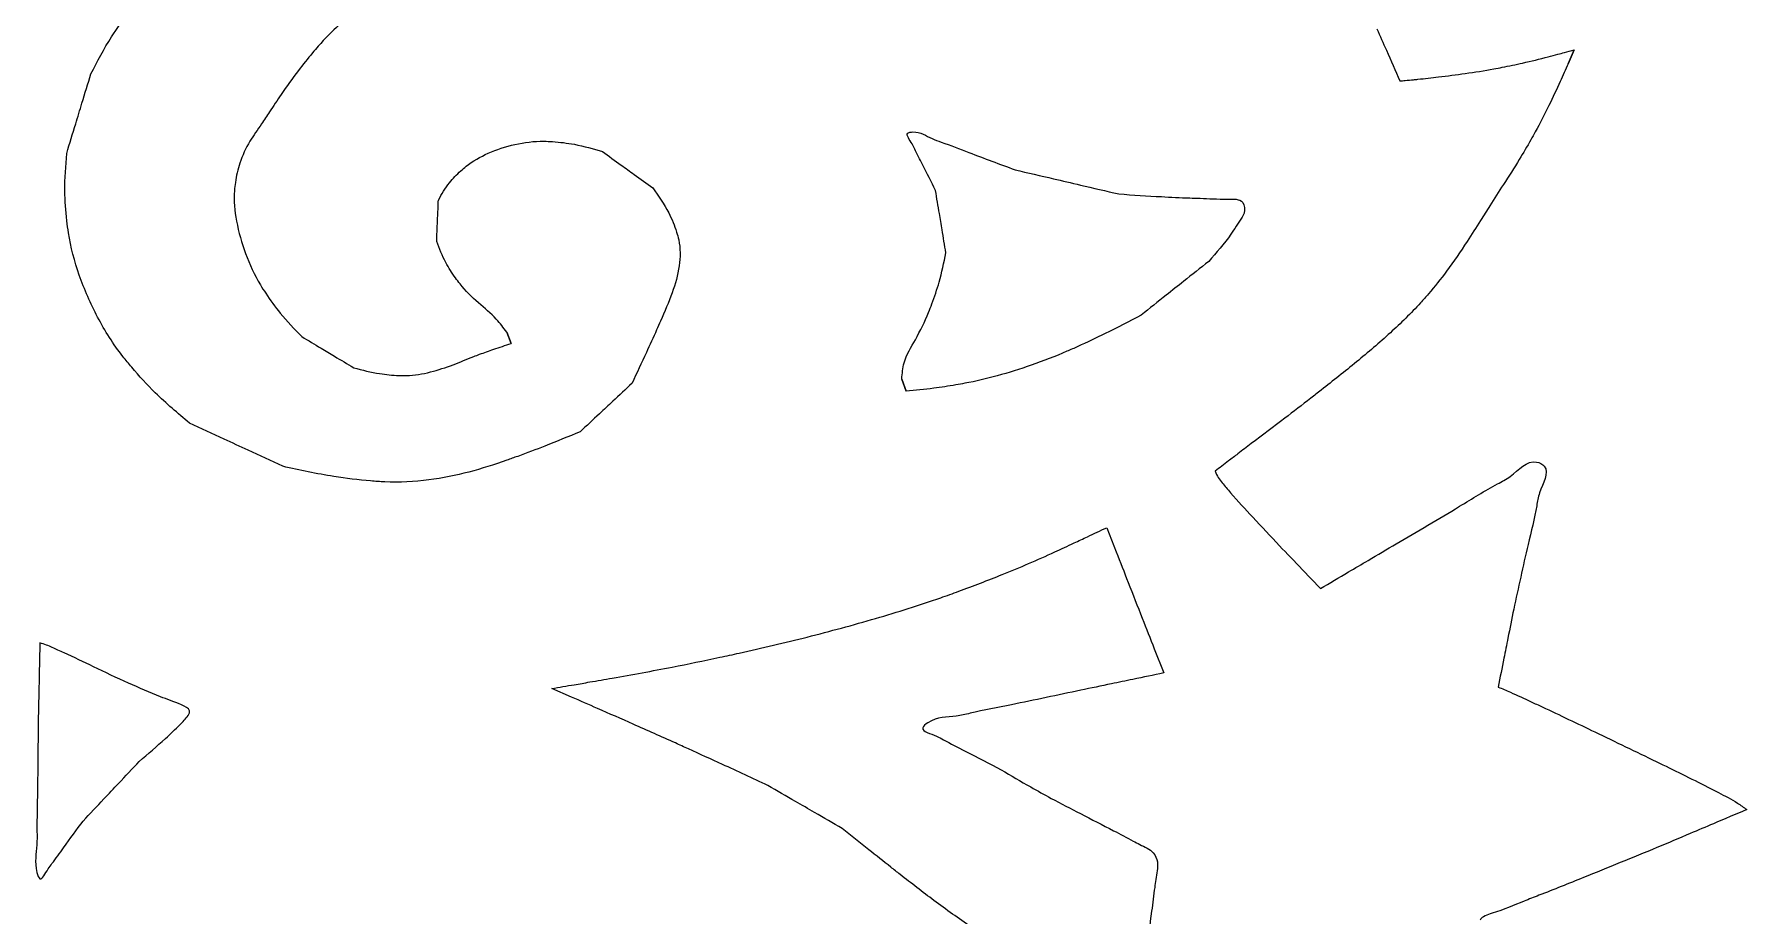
# Model space of a CAD drawing. Extents: x 0 to 339, y 0 to 248.
# Drawn here: x 107.2 to 157.2, y 151.5 to 177.2 of the extents above; entities that cross this region are included whole.
import ezdxf

# ---------------------------------------------------------------- set-up
doc = ezdxf.new("R2010")
doc.units = 0
doc.layers.add('layer_1', color=7, linetype='CONTINUOUS')

msp = doc.modelspace()

# ---------------------------------------------------------------- linework, layer by layer
at = {"layer": 'layer_1', "color": 1}
for p, q in [((152.152264, 176.770856), (151.975568, 176.367338)), ((151.975568, 176.367338), (152.152264, 176.770856)), ((152.152264, 176.770856), (152.152264, 176.770856)), ((121.092512, 168.193184), (120.96606, 168.52133)), ((120.96606, 168.52133), (121.092512, 168.193184)), ((121.092512, 168.193184), (121.092512, 168.193184)), ((132.636638, 166.804319), (132.510185, 167.157912)), ((132.510185, 167.157912), (132.636638, 166.804319)), ((132.636638, 166.804319), (132.636638, 166.804319)), ((138.495444, 162.814037), (138.773087, 162.106851)), ((144.208555, 161.590232), (144.738271, 161.035461)), ((144.738271, 161.035461), (144.208555, 161.590232)), ((144.208555, 161.590232), (144.208555, 161.590232)), ((139.88431, 159.278618), (140.162276, 158.571496)), ((122.863441, 157.864374), (122.282708, 158.116897)), ((110.850604, 157.871202), (110.850604, 157.871202)), ((110.850604, 157.871202), (110.850604, 157.871202)), ((110.850604, 157.871202), (110.850604, 157.871202))]:
    msp.add_line(p, q, dxfattribs=at)
for points in [[(109.419729, 177.148085), (109.582337, 177.400794), (109.762551, 177.642675), (109.952876, 177.875815)], [(108.819227, 176.07241), (109.00845, 176.437699), (109.197673, 176.802988), (109.419729, 177.148085)], [(116.075453, 177.500722), (115.85689, 177.308142), (115.652725, 177.099429), (115.460783, 176.880543)], [(146.391419, 177.387326), (146.48294, 177.1781), (146.574473, 176.968879), (146.666019, 176.759664)], [(115.291531, 176.682248), (115.151162, 176.514274), (115.013931, 176.343615), (114.880996, 176.169676)], [(115.460783, 176.880543), (115.403474, 176.81519), (115.347255, 176.74893), (115.291531, 176.682248)], [(146.666019, 176.759664), (146.796807, 176.460771), (146.927621, 176.161888), (147.058435, 175.863006)], [(151.395667, 176.569095), (151.489143, 176.593615), (151.582434, 176.618827), (151.675782, 176.64382)], [(151.675782, 176.64382), (151.74115, 176.661321), (151.806546, 176.678715), (151.871937, 176.696128)], [(151.871937, 176.696128), (151.965386, 176.721012), (152.058825, 176.745934), (152.152264, 176.770856)], [(114.880996, 176.169676), (114.705601, 175.940179), (114.537685, 175.704972), (114.375007, 175.466294)], [(148.968181, 176.081557), (149.248498, 176.121246), (149.52833, 176.1647), (149.806721, 176.216017)], [(149.806721, 176.216017), (149.888104, 176.231018), (149.969364, 176.246692), (150.050553, 176.262721)], [(150.050553, 176.262721), (150.250011, 176.302099), (150.449046, 176.343623), (150.647484, 176.387887)], [(150.647484, 176.387887), (150.897946, 176.443755), (151.147458, 176.503986), (151.395667, 176.569095)], [(151.975568, 176.367338), (151.899004, 176.193025), (151.82244, 176.018712), (151.744026, 175.845235)], [(108.557307, 175.211873), (108.644614, 175.498719), (108.73192, 175.785565), (108.819227, 176.07241)], [(147.058435, 175.863006), (147.111674, 175.867173), (147.164913, 175.87134), (147.218101, 175.876083)], [(147.218101, 175.876083), (147.299405, 175.883333), (147.380589, 175.891928), (147.461783, 175.900368)], [(147.461783, 175.900368), (147.503796, 175.904735), (147.545812, 175.909061), (147.587823, 175.913445)], [(147.587823, 175.913445), (147.789112, 175.934451), (147.990269, 175.956799), (148.191237, 175.980695)], [(148.191237, 175.980695), (148.450566, 176.01153), (148.70958, 176.044941), (148.968181, 176.081557)], [(151.744026, 175.845235), (151.638466, 175.611704), (151.529553, 175.379688), (151.417101, 175.149345)], [(108.373962, 174.609497), (108.435077, 174.810289), (108.496192, 175.011081), (108.557307, 175.211873)], [(114.375007, 175.466294), (114.261014, 175.299046), (114.149592, 175.130093), (114.038264, 174.961075)], [(151.417101, 175.149345), (151.289628, 174.888234), (151.157608, 174.629273), (151.01721, 174.374938)], [(114.038264, 174.961075), (113.960346, 174.84278), (113.882473, 174.724453), (113.802545, 174.607496)], [(108.112041, 173.74896), (108.199348, 174.035806), (108.286655, 174.322651), (108.373962, 174.609497)], [(113.802545, 174.607496), (113.688379, 174.44044), (113.57002, 174.276179), (113.465805, 174.102489)], [(132.813212, 174.02654), (132.7465, 174.135954), (132.626538, 174.275851), (132.683348, 174.335221)], [(132.683348, 174.335221), (132.709759, 174.362823), (132.774373, 174.37302), (132.833993, 174.374519)], [(132.833993, 174.374519), (133.061348, 174.380238), (133.216052, 174.259476), (133.394267, 174.178116)], [(133.394267, 174.178116), (133.480628, 174.138691), (133.57251, 174.108518), (133.663649, 174.077102)], [(150.887434, 174.144278), (150.777657, 173.951961), (150.6658, 173.760804), (150.550344, 173.571871)], [(151.01721, 174.374938), (150.974577, 174.297706), (150.93117, 174.2209), (150.887434, 174.144278)], [(108.057813, 172.652937), (108.054524, 173.01844), (108.083283, 173.3837), (108.112041, 173.74896)], [(113.465805, 174.102489), (113.344257, 173.899911), (113.241951, 173.684507), (113.168345, 173.460078)], [(119.77921, 173.369924), (119.974392, 173.525528), (120.195416, 173.648982), (120.424621, 173.750756)], [(120.424621, 173.750756), (120.675859, 173.862314), (120.936926, 173.947824), (121.204725, 174.008018)], [(121.204725, 174.008018), (121.482712, 174.070503), (121.767952, 174.105709), (122.052154, 174.102489)], [(122.052154, 174.102489), (122.137034, 174.101527), (122.221821, 174.097138), (122.306569, 174.091266)], [(122.306569, 174.091266), (122.519818, 174.076491), (122.732812, 174.052328), (122.942543, 174.012705)], [(122.942543, 174.012705), (123.221946, 173.959919), (123.495558, 173.879693), (123.769169, 173.799467)], [(123.769169, 173.799467), (123.949965, 173.66846), (124.130762, 173.537453), (124.311583, 173.406479)], [(132.889034, 173.875035), (132.867082, 173.923636), (132.846961, 173.971187), (132.813212, 174.02654)], [(133.116427, 173.420547), (133.037205, 173.574015), (132.954883, 173.729249), (132.889034, 173.875035)], [(133.663649, 174.077102), (133.937042, 173.982863), (134.203757, 173.877436), (134.471727, 173.774114)], [(134.471727, 173.774114), (134.918297, 173.601927), (135.368349, 173.435582), (135.818401, 173.269237)], [(113.168345, 173.460078), (113.108755, 173.278384), (113.067975, 173.090775), (113.039262, 172.901669)], [(119.292826, 172.887498), (119.39214, 173.014008), (119.506471, 173.129342), (119.62581, 173.238094)], [(119.62581, 173.238094), (119.675732, 173.283586), (119.72653, 173.327926), (119.77921, 173.369924)], [(124.311583, 173.406479), (124.438159, 173.314795), (124.564748, 173.223128), (124.691348, 173.131478)], [(124.691348, 173.131478), (124.87221, 173.000546), (125.053095, 172.869647), (125.23398, 172.738748)], [(133.495273, 172.663121), (133.37186, 172.913961), (133.248447, 173.164802), (133.116427, 173.420547)], [(135.818401, 173.269237), (136.192554, 173.181947), (136.566707, 173.094656), (136.940859, 173.007361)], [(150.550344, 173.571871), (150.399112, 173.324393), (150.241706, 173.080733), (150.0843, 172.837072)], [(108.115832, 171.781259), (108.08336, 172.07083), (108.060431, 172.361961), (108.057813, 172.652937)], [(113.011202, 172.663121), (112.988417, 172.365741), (113.018443, 172.06465), (113.072947, 171.769956)], [(113.039262, 172.901669), (113.027229, 172.822418), (113.017315, 172.742903), (113.011202, 172.663121)], [(118.971078, 172.385478), (119.070715, 172.558483), (119.170353, 172.731488), (119.292826, 172.887498)], [(125.23398, 172.738748), (125.400778, 172.502062), (125.567576, 172.265375), (125.699788, 172.009392)], [(133.60755, 171.989683), (133.570128, 172.214163), (133.532701, 172.438642), (133.495273, 172.663121)], [(136.940859, 173.007361), (137.202766, 172.946254), (137.464673, 172.885145), (137.726579, 172.824034)], [(137.726579, 172.824034), (138.100732, 172.736731), (138.474885, 172.649423), (138.849037, 172.562115)], [(150.0843, 172.837072), (149.953492, 172.631559), (149.822683, 172.426045), (149.691886, 172.220525)], [(118.952246, 171.936506), (118.958502, 172.086164), (118.96479, 172.235821), (118.971078, 172.385478)], [(138.849037, 172.562115), (139.264106, 172.534785), (139.679174, 172.507454), (140.093059, 172.484437)], [(140.093059, 172.484437), (140.368539, 172.469118), (140.643495, 172.455709), (140.921797, 172.446)], [(140.921797, 172.446), (141.022893, 172.442473), (141.124431, 172.439434), (141.222991, 172.435662)], [(141.222991, 172.435662), (141.484608, 172.42565), (141.72525, 172.410474), (142.022657, 172.414283)], [(142.022657, 172.414283), (142.192584, 172.41646), (142.381041, 172.424835), (142.468636, 172.314244)], [(142.468636, 172.314244), (142.528157, 172.239096), (142.541106, 172.109019), (142.510523, 172.006506)], [(149.691886, 172.220525), (149.600347, 172.076693), (149.508815, 171.932858), (149.417286, 171.789019)], [(108.162613, 171.425833), (108.144089, 171.543866), (108.129157, 171.662431), (108.115832, 171.781259)], [(113.072947, 171.769956), (113.132931, 171.445631), (113.222565, 171.129055), (113.336722, 170.820603)], [(118.920575, 171.17325), (118.926757, 171.322909), (118.932939, 171.472567), (118.939153, 171.622225)], [(118.939153, 171.622225), (118.943502, 171.726986), (118.947866, 171.831746), (118.952246, 171.936506)], [(125.699788, 172.009392), (125.792443, 171.829995), (125.868111, 171.641121), (125.929879, 171.44824)], [(133.686129, 171.518261), (133.659938, 171.675402), (133.633746, 171.832543), (133.60755, 171.989683)], [(142.43294, 171.853101), (142.333986, 171.69561), (142.233725, 171.537381), (142.125368, 171.385405)], [(142.510523, 172.006506), (142.493595, 171.949764), (142.463329, 171.901467), (142.43294, 171.853101)], [(149.417286, 171.789019), (149.286561, 171.58358), (149.155847, 171.378135), (149.025133, 171.17269)], [(108.47968, 170.192127), (108.339591, 170.593746), (108.228431, 171.006434), (108.162613, 171.425833)], [(119.187091, 170.560541), (119.083093, 170.757171), (119.001834, 170.96521), (118.920575, 171.17325)], [(125.929879, 171.44824), (125.95359, 171.374197), (125.975253, 171.299564), (125.991609, 171.223753)], [(125.991609, 171.223753), (126.045106, 170.975793), (126.041832, 170.715237), (126.00566, 170.462384)], [(133.798363, 170.844781), (133.760954, 171.069275), (133.723544, 171.293768), (133.686129, 171.518261)], [(142.125368, 171.385405), (141.926879, 171.107014), (141.701226, 170.849604), (141.475573, 170.592194)], [(149.025133, 171.17269), (148.830513, 170.879578), (148.635893, 170.586465), (148.425476, 170.304913)], [(113.336722, 170.820603), (113.453444, 170.50522), (113.595804, 170.198332), (113.768827, 169.910519)], [(133.600071, 169.988856), (133.678921, 170.270763), (133.738642, 170.557772), (133.798363, 170.844781)], [(109.015598, 168.964105), (108.806395, 169.359472), (108.627034, 169.769676), (108.47968, 170.192127)], [(119.470416, 170.110537), (119.367029, 170.254785), (119.269859, 170.40405), (119.187091, 170.560541)], [(119.602255, 169.935574), (119.556656, 169.992535), (119.513008, 170.051111), (119.470416, 170.110537)], [(126.00566, 170.462384), (125.967176, 170.19337), (125.891455, 169.933077), (125.800772, 169.678553)], [(141.475573, 170.592194), (141.232332, 170.398846), (140.98909, 170.205498), (140.745845, 170.012154)], [(148.425476, 170.304913), (148.256254, 170.078483), (148.076816, 169.85953), (147.893087, 169.64448)], [(113.768827, 169.910519), (113.819095, 169.826901), (113.871952, 169.744893), (113.925973, 169.663585)], [(113.925973, 169.663585), (114.059387, 169.462782), (114.199903, 169.26625), (114.352518, 169.079984)], [(120.141157, 169.383836), (119.947496, 169.554516), (119.762785, 169.735042), (119.602255, 169.935574)], [(125.800772, 169.678553), (125.70052, 169.397172), (125.581981, 169.122843), (125.46112, 168.849799)], [(133.390541, 169.351786), (133.46855, 169.561463), (133.539883, 169.773673), (133.600071, 169.988856)], [(140.745845, 170.012154), (140.575607, 169.87684), (140.405367, 169.741528), (140.235126, 169.606217)], [(147.893087, 169.64448), (147.817531, 169.556044), (147.741249, 169.468267), (147.663322, 169.381982)], [(120.663098, 168.904935), (120.504442, 169.078623), (120.319025, 169.227077), (120.141157, 169.383836)], [(133.293257, 169.102), (133.327113, 169.184571), (133.35936, 169.267976), (133.390541, 169.351786)], [(140.235126, 169.606217), (139.991972, 169.412954), (139.748814, 169.219695), (139.505656, 169.026436)], [(147.663322, 169.381982), (147.386298, 169.075245), (147.088479, 168.78735), (146.782634, 168.508872)], [(109.753489, 167.814532), (109.473188, 168.173361), (109.228884, 168.561022), (109.015598, 168.964105)], [(114.352518, 169.079984), (114.548722, 168.840518), (114.764923, 168.618019), (114.981124, 168.395519)], [(120.96606, 168.52133), (120.86932, 168.653204), (120.77258, 168.785078), (120.663098, 168.904935)], [(125.46112, 168.849799), (125.422984, 168.763643), (125.384616, 168.677615), (125.346114, 168.591643)], [(132.905057, 168.306203), (133.052044, 168.565611), (133.181428, 168.829259), (133.293257, 169.102)], [(139.505656, 169.026436), (139.15493, 168.841855), (138.804203, 168.657274), (138.448685, 168.482279)], [(114.981124, 168.395519), (115.168193, 168.283288), (115.355262, 168.171057), (115.54233, 168.058824)], [(120.586424, 168.027547), (120.754224, 168.085393), (120.923368, 168.139289), (121.092512, 168.193184)], [(125.346114, 168.591643), (125.247066, 168.370482), (125.147123, 168.149694), (125.04594, 167.929483)], [(132.57857, 167.633891), (132.644372, 167.871289), (132.780986, 168.087236), (132.905057, 168.306203)], [(138.448685, 168.482279), (138.184667, 168.352322), (137.918007, 168.227653), (137.649876, 168.106341)], [(146.782634, 168.508872), (146.461251, 168.216245), (146.131007, 167.934015), (145.795484, 167.658166)], [(110.010747, 167.501216), (109.923032, 167.604088), (109.836675, 167.70804), (109.753489, 167.814532)], [(115.54233, 168.058824), (115.673283, 167.980257), (115.804237, 167.90169), (115.93519, 167.823122)], [(115.93519, 167.823122), (116.122274, 167.710876), (116.309358, 167.598628), (116.496442, 167.486381)], [(119.400348, 167.574915), (119.603479, 167.651697), (119.803903, 167.73555), (120.00635, 167.814145)], [(120.00635, 167.814145), (120.062671, 167.836009), (120.119148, 167.857467), (120.175702, 167.87873)], [(120.175702, 167.87873), (120.31201, 167.929978), (120.448765, 167.980092), (120.586424, 168.027547)], [(125.04594, 167.929483), (124.908118, 167.629534), (124.767993, 167.330658), (124.627868, 167.031782)], [(132.510185, 167.157912), (132.523209, 167.319532), (132.536233, 167.481151), (132.57857, 167.633891)], [(137.333719, 167.966044), (136.991685, 167.81817), (136.643845, 167.683436), (136.291809, 167.561022)], [(137.649876, 168.106341), (137.544826, 168.058812), (137.43955, 168.011799), (137.333719, 167.966044)], [(145.795484, 167.658166), (145.455627, 167.378755), (145.110356, 167.10589), (144.763326, 166.835388)], [(110.70011, 166.755796), (110.458631, 166.992702), (110.230429, 167.243573), (110.010747, 167.501216)], [(116.496442, 167.486381), (116.74771, 167.421044), (116.998978, 167.355707), (117.254724, 167.315151)], [(117.254724, 167.315151), (117.440435, 167.285702), (117.628506, 167.269321), (117.816686, 167.261764)], [(117.816686, 167.261764), (117.889946, 167.258822), (117.963222, 167.257217), (118.036429, 167.258923)], [(118.036429, 167.258923), (118.274605, 167.264471), (118.512046, 167.305054), (118.743698, 167.363687)], [(118.743698, 167.363687), (118.967185, 167.420254), (119.185284, 167.493622), (119.400348, 167.574915)], [(135.294876, 167.251383), (134.984072, 167.166454), (134.670379, 167.091648), (134.353973, 167.031459)], [(136.291809, 167.561022), (135.963062, 167.446707), (135.630656, 167.343137), (135.294876, 167.251383)], [(111.697964, 165.870057), (111.357703, 166.157264), (111.017443, 166.444471), (110.70011, 166.755796)], [(124.627868, 167.031782), (124.440782, 166.857184), (124.253697, 166.682586), (124.066617, 166.507983)], [(133.441043, 166.885653), (133.173707, 166.851854), (132.905172, 166.828087), (132.636638, 166.804319)], [(134.088322, 166.983793), (133.873201, 166.946967), (133.657515, 166.913021), (133.441043, 166.885653)], [(134.353973, 167.031459), (134.265596, 167.014647), (134.177007, 166.998975), (134.088322, 166.983793)], [(144.763326, 166.835388), (144.661662, 166.756143), (144.559847, 166.677101), (144.457959, 166.598151)], [(123.673756, 166.141309), (123.486684, 165.966699), (123.299617, 165.792085), (123.11255, 165.61747)], [(124.066617, 166.507983), (123.935661, 166.385761), (123.804707, 166.263536), (123.673756, 166.141309)], [(144.457959, 166.598151), (144.205473, 166.402509), (143.952538, 166.207435), (143.69877, 166.013455)], [(112.708145, 165.402248), (112.37141, 165.558169), (112.034687, 165.714113), (111.697964, 165.870057)], [(123.11255, 165.61747), (122.770865, 165.475804), (122.42918, 165.334138), (122.084765, 165.199342)], [(143.69877, 166.013455), (143.3738, 165.765048), (143.047464, 165.518434), (142.721129, 165.271821)], [(113.415288, 165.074855), (113.179568, 165.183974), (112.943854, 165.293105), (112.708145, 165.402248)], [(122.084765, 165.199342), (121.820145, 165.095776), (121.553914, 164.996267), (121.286913, 164.898999)], [(142.721129, 165.271821), (142.590336, 165.172206), (142.459542, 165.072591), (142.328759, 164.972964)], [(114.425515, 164.607258), (114.088769, 164.763116), (113.752023, 164.918974), (113.415288, 165.074855)], [(115.916235, 164.309845), (115.415913, 164.3893), (114.920714, 164.498279), (114.425515, 164.607258)], [(120.966059, 164.783895), (120.602834, 164.656246), (120.235846, 164.538433), (119.863348, 164.440743)], [(121.286913, 164.898999), (121.180153, 164.860106), (121.07327, 164.821572), (120.966059, 164.783895)], [(142.054161, 164.763749), (141.923421, 164.664124), (141.792691, 164.564487), (141.661961, 164.464849)], [(142.328759, 164.972964), (142.237222, 164.903232), (142.145689, 164.833493), (142.054161, 164.763749)], [(150.286062, 164.313527), (150.534117, 164.496507), (150.769223, 164.79156), (151.057556, 164.732876)], [(151.057556, 164.732876), (151.141179, 164.715857), (151.229279, 164.669082), (151.279847, 164.608604)], [(151.279847, 164.608604), (151.435982, 164.42187), (151.234299, 164.104488), (151.143472, 163.834192)], [(116.991828, 164.18078), (116.631953, 164.211593), (116.272793, 164.253221), (115.916235, 164.309845)], [(117.405257, 164.152722), (117.267247, 164.15879), (117.129485, 164.168994), (116.991828, 164.18078)], [(118.693238, 164.209767), (118.266433, 164.155002), (117.834642, 164.133844), (117.405257, 164.152722)], [(119.863348, 164.440743), (119.478651, 164.339855), (119.088078, 164.26043), (118.693238, 164.209767)], [(141.661961, 164.464849), (141.691574, 164.401522), (141.721187, 164.338194), (141.757236, 164.278928)], [(141.757236, 164.278928), (141.821413, 164.173419), (141.905985, 164.080781), (141.987017, 163.986487)], [(149.916203, 164.094973), (150.040242, 164.16131), (150.164702, 164.224006), (150.286062, 164.313527)], [(141.987017, 163.986487), (142.030488, 163.9359), (142.07294, 163.884836), (142.115918, 163.834191)], [(142.115918, 163.834191), (142.324109, 163.588863), (142.544653, 163.353366), (142.764945, 163.118019)], [(148.806677, 163.439374), (149.175797, 163.664201), (149.544108, 163.895972), (149.916203, 164.094973)], [(151.143472, 163.834192), (151.098719, 163.701008), (151.08088, 163.579256), (151.059422, 163.455968)], [(142.764945, 163.118019), (143.023926, 162.841338), (143.282559, 162.564863), (143.54278, 162.289744)], [(146.957552, 162.346829), (147.574111, 162.709287), (148.191516, 163.064686), (148.806677, 163.439374)], [(151.059422, 163.455968), (150.995048, 163.086102), (150.898099, 162.702403), (150.807254, 162.321299)], [(137.934235, 162.552116), (138.121342, 162.639344), (138.308393, 162.726691), (138.495444, 162.814037)], [(135.442641, 161.445737), (135.960169, 161.654148), (136.473286, 161.873753), (136.980126, 162.106851)], [(136.980126, 162.106851), (137.167694, 162.193114), (137.354403, 162.281226), (137.541375, 162.368772)], [(137.541375, 162.368772), (137.672251, 162.430052), (137.803257, 162.491055), (137.934235, 162.552116)], [(138.773087, 162.106851), (138.889736, 161.810063), (139.006386, 161.513275), (139.123023, 161.216482)], [(143.54278, 162.289744), (143.76394, 162.05592), (143.986248, 161.823076), (144.208555, 161.590232)], [(146.135619, 161.861117), (146.409577, 162.023197), (146.683481, 162.18571), (146.957552, 162.346829)], [(150.807254, 162.321299), (150.655846, 161.686124), (150.521393, 161.058155), (150.38694, 160.430187)], [(145.560249, 161.521133), (145.752046, 161.634417), (145.943846, 161.747661), (146.135619, 161.861117)], [(134.174382, 160.958409), (134.59945, 161.114729), (135.022499, 161.276544), (135.442641, 161.445737)], [(139.123023, 161.216482), (139.260233, 160.867341), (139.397426, 160.518193), (139.534586, 160.169032)], [(144.738271, 161.035461), (145.012261, 161.197379), (145.286252, 161.359297), (145.560249, 161.521133)], [(131.745302, 160.164376), (132.383935, 160.350424), (133.019245, 160.548452), (133.64685, 160.768494)], [(133.64685, 160.768494), (133.823214, 160.830328), (133.99897, 160.893901), (134.174382, 160.958409)], [(129.748412, 159.621859), (130.417048, 159.791353), (131.082961, 159.971422), (131.745302, 160.164376)], [(139.534586, 160.169032), (139.651177, 159.872234), (139.767743, 159.575426), (139.88431, 159.278618)], [(150.38694, 160.430187), (150.330853, 160.149947), (150.274766, 159.869707), (150.2187, 159.589462)], [(127.762601, 159.152165), (128.427023, 159.297854), (129.089041, 159.454714), (129.748412, 159.621859)], [(107.327617, 159.449392), (107.321328, 159.156359), (107.315039, 158.863326), (107.308782, 158.570292)], [(107.522255, 159.385429), (107.458217, 159.408982), (107.392917, 159.429187), (107.327617, 159.449392)], [(107.857066, 159.239984), (107.746448, 159.290869), (107.636354, 159.343464), (107.522255, 159.385429)], [(108.034739, 159.159057), (107.975541, 159.186043), (107.916228, 159.212769), (107.857066, 159.239984)], [(108.891011, 158.754997), (108.606238, 158.891183), (108.321829, 159.028184), (108.034739, 159.159057)], [(127.193015, 159.029679), (127.383011, 159.069885), (127.572904, 159.11057), (127.762601, 159.152165)], [(150.2187, 159.589462), (150.179459, 159.393321), (150.140229, 159.197177), (150.101008, 159.001032)], [(109.918535, 158.275265), (109.573674, 158.429947), (109.232081, 158.591888), (108.891011, 158.754997)], [(124.050613, 158.419987), (124.634446, 158.521545), (125.217081, 158.630077), (125.798542, 158.744487)], [(125.798542, 158.744487), (126.264071, 158.836087), (126.728848, 158.931455), (127.193015, 159.029679)], [(150.101008, 159.001032), (150.044986, 158.720866), (149.988984, 158.440696), (149.932983, 158.160526)], [(107.308782, 158.570292), (107.304402, 158.365164), (107.300037, 158.160036), (107.295688, 157.954907)], [(110.850604, 157.871202), (110.53904, 158.003948), (110.227476, 158.136694), (109.918535, 158.275265)], [(122.282708, 158.116897), (122.500928, 158.154305), (122.719148, 158.191714), (122.937359, 158.229174)], [(122.937359, 158.229174), (123.090135, 158.255401), (123.242907, 158.281652), (123.395705, 158.307753)], [(123.395705, 158.307753), (123.614028, 158.345046), (123.832404, 158.382029), (124.050613, 158.419987)], [(138.635765, 158.253489), (138.336452, 158.191227), (138.037149, 158.129201), (137.737815, 158.066389)], [(139.264329, 158.384443), (139.054806, 158.340771), (138.845283, 158.297072), (138.635765, 158.253489)], [(140.162276, 158.571496), (139.86296, 158.509163), (139.563645, 158.44683), (139.264329, 158.384443)], [(149.932983, 158.160526), (150.051896, 158.11108), (150.17081, 158.061634), (150.288805, 158.010099)], [(107.295688, 157.954907), (107.289476, 157.661859), (107.283295, 157.36881), (107.277114, 157.075761)], [(111.462748, 157.641106), (111.22856, 157.740774), (111.039582, 157.805988), (110.850604, 157.871202)], [(111.698915, 157.469932), (111.680645, 157.545346), (111.567199, 157.596653), (111.462748, 157.641106)], [(123.621118, 157.534257), (123.368685, 157.644584), (123.116063, 157.754479), (122.863441, 157.864374)], [(135.717662, 157.645476), (135.313755, 157.564879), (134.910002, 157.488228), (134.505518, 157.39294)], [(137.737815, 158.066389), (137.064392, 157.925081), (136.390813, 157.7798), (135.717662, 157.645476)], [(150.288805, 158.010099), (150.49317, 157.920841), (150.694779, 157.825315), (150.896776, 157.730734)], [(150.896776, 157.730734), (151.004127, 157.68047), (151.111587, 157.630473), (151.218971, 157.580307)], [(111.41782, 157.057809), (111.459379, 157.099153), (111.499715, 157.13999), (111.545035, 157.189204)], [(111.545035, 157.189204), (111.624365, 157.27535), (111.718967, 157.387161), (111.698915, 157.469932)], [(124.664813, 157.075115), (124.317289, 157.229012), (123.969383, 157.382046), (123.621118, 157.534257)], [(133.271738, 157.118852), (133.20209, 157.074255), (133.132203, 157.01683), (133.121094, 156.968208)], [(134.101453, 157.308764), (133.824458, 157.270454), (133.550003, 157.297032), (133.271738, 157.118852)], [(134.505518, 157.39294), (134.370685, 157.361176), (134.235771, 157.327341), (134.101453, 157.308764)], [(151.218971, 157.580307), (151.734112, 157.339657), (152.247504, 157.095147), (152.760127, 156.84919)], [(107.277114, 157.075761), (107.272299, 156.421851), (107.267484, 155.767941), (107.256172, 155.118613)], [(110.231801, 155.989986), (110.488201, 156.209024), (110.744601, 156.428061), (110.998776, 156.65992)], [(110.998776, 156.65992), (111.143002, 156.791485), (111.286512, 156.927177), (111.41782, 157.057809)], [(125.89369, 156.526016), (125.484751, 156.710577), (125.075048, 156.893448), (124.664813, 157.075115)], [(133.121094, 156.968208), (133.096787, 156.861823), (133.353866, 156.797576), (133.520397, 156.727709)], [(133.520397, 156.727709), (133.605144, 156.692154), (133.666442, 156.655143), (133.730891, 156.618326)], [(133.730891, 156.618326), (133.924214, 156.507892), (134.145902, 156.399204), (134.362266, 156.29018)], [(152.760127, 156.84919), (153.358514, 156.562083), (153.955854, 156.273005), (154.553288, 155.983552)], [(126.280044, 156.35115), (126.151308, 156.409546), (126.022537, 156.467865), (125.89369, 156.526016)], [(127.266951, 155.901318), (126.938297, 156.051949), (126.609285, 156.201803), (126.280044, 156.35115)], [(134.362266, 156.29018), (134.722823, 156.108498), (135.068596, 155.925882), (135.414369, 155.743267)], [(109.623748, 155.344523), (109.826432, 155.559678), (110.029116, 155.774832), (110.231801, 155.989986)], [(128.596181, 155.288663), (128.153321, 155.493354), (127.710461, 155.698044), (127.266951, 155.901318)], [(135.414369, 155.743267), (135.700211, 155.574254), (135.986053, 155.405241), (136.274727, 155.241165)], [(154.553288, 155.983552), (155.058182, 155.738934), (155.563145, 155.494048), (156.060605, 155.235471)], [(107.256172, 155.118613), (107.249385, 154.728992), (107.240258, 154.341021), (107.243534, 153.944251)], [(109.198186, 154.892776), (109.340039, 155.043358), (109.481893, 155.193941), (109.623748, 155.344523)], [(129.40047, 154.820899), (129.132362, 154.976801), (128.864272, 155.132732), (128.596181, 155.288663)], [(136.274727, 155.241165), (136.473691, 155.128079), (136.674, 155.017338), (136.87585, 154.909431)], [(156.060605, 155.235471), (156.162382, 155.182567), (156.263846, 155.12909), (156.366087, 155.076696)], [(108.590348, 154.247532), (108.792961, 154.462614), (108.995573, 154.677695), (109.198186, 154.892776)], [(129.963564, 154.493523), (129.775857, 154.602634), (129.588159, 154.711759), (129.40047, 154.820899)], [(136.87585, 154.909431), (137.159874, 154.757593), (137.446948, 154.611367), (137.732985, 154.463719)], [(156.366087, 155.076696), (156.554787, 154.979995), (156.746136, 154.886981), (156.923803, 154.772221)], [(156.923803, 154.772221), (157.016928, 154.71207), (157.106293, 154.645945), (157.195659, 154.579821)], [(108.022014, 153.468711), (108.213222, 153.736412), (108.401785, 153.991972), (108.590348, 154.247532)], [(130.768114, 154.025928), (130.499925, 154.181783), (130.231736, 154.337638), (129.963564, 154.493523)], [(137.732985, 154.463719), (138.054115, 154.297957), (138.373937, 154.130405), (138.69569, 153.96411)], [(156.224276, 154.168831), (155.997621, 154.072936), (155.770965, 153.977044), (155.544308, 153.881154)], [(157.195659, 154.579821), (156.871865, 154.442822), (156.548071, 154.305824), (156.224276, 154.168831)], [(107.243534, 153.944251), (107.244626, 153.811986), (107.247095, 153.678744), (107.239298, 153.552774)], [(131.543249, 153.409479), (131.284474, 153.614463), (131.026294, 153.820195), (130.768114, 154.025928)], [(138.69569, 153.96411), (138.888467, 153.864475), (139.081936, 153.765292), (139.271181, 153.662266)], [(139.271181, 153.662266), (139.334181, 153.627969), (139.396713, 153.593246), (139.462364, 153.561023)], [(155.544308, 153.881154), (155.220514, 153.74417), (154.896719, 153.60719), (154.572924, 153.47021)], [(107.239298, 153.552774), (107.223188, 153.292491), (107.163245, 153.063253), (107.242991, 152.743859)], [(107.681076, 153.001417), (107.791626, 153.143119), (107.907296, 153.3081), (108.022014, 153.468711)], [(132.189418, 152.899621), (131.973797, 153.069276), (131.758317, 153.239119), (131.543249, 153.409479)], [(139.462364, 153.561023), (139.603472, 153.491763), (139.758988, 153.434055), (139.858286, 153.317176)], [(139.858286, 153.317176), (139.920576, 153.243858), (139.960744, 153.147256), (139.97642, 153.050482)], [(154.572924, 153.47021), (153.85576, 153.176999), (153.138596, 152.883789), (152.42303, 152.594069)], [(107.242991, 152.743859), (107.262915, 152.664059), (107.291559, 152.578631), (107.328067, 152.56053)], [(107.328067, 152.56053), (107.395316, 152.527188), (107.489249, 152.722291), (107.567449, 152.845652)], [(107.567449, 152.845652), (107.607948, 152.90954), (107.644227, 152.954185), (107.681076, 153.001417)], [(132.459682, 152.687247), (132.369529, 152.757958), (132.279461, 152.828773), (132.189418, 152.899621)], [(133.450344, 151.925118), (133.11648, 152.174341), (132.787513, 152.430113), (132.459682, 152.687247)], [(139.97642, 153.050482), (140.003818, 152.881349), (139.956409, 152.711688), (139.928626, 152.542949)], [(139.898039, 152.30999), (139.870686, 152.077855), (139.838782, 151.845421), (139.808044, 151.613003)], [(139.928626, 152.542949), (139.91582, 152.465177), (139.907184, 152.3876), (139.898039, 152.30999)], [(152.42303, 152.594069), (151.992276, 152.419664), (151.562101, 152.246524), (151.124822, 152.076626)], [(134.541957, 151.15178), (134.170632, 151.399129), (133.807683, 151.658372), (133.450344, 151.925118)], [(139.808044, 151.613003), (139.756982, 151.226913), (139.709136, 150.840868), (139.661289, 150.454823)], [(150.689579, 151.906642), (150.385829, 151.785314), (150.104724, 151.662638), (149.755555, 151.551696)], [(151.124822, 152.076626), (150.97862, 152.019821), (150.831623, 151.963379), (150.689579, 151.906642)], [(149.755555, 151.551696), (149.614665, 151.506931), (149.462694, 151.464077), (149.404362, 151.353674)]]:
    msp.add_open_spline(points, degree=3, dxfattribs=at)

doc.saveas('drawing.dxf')
